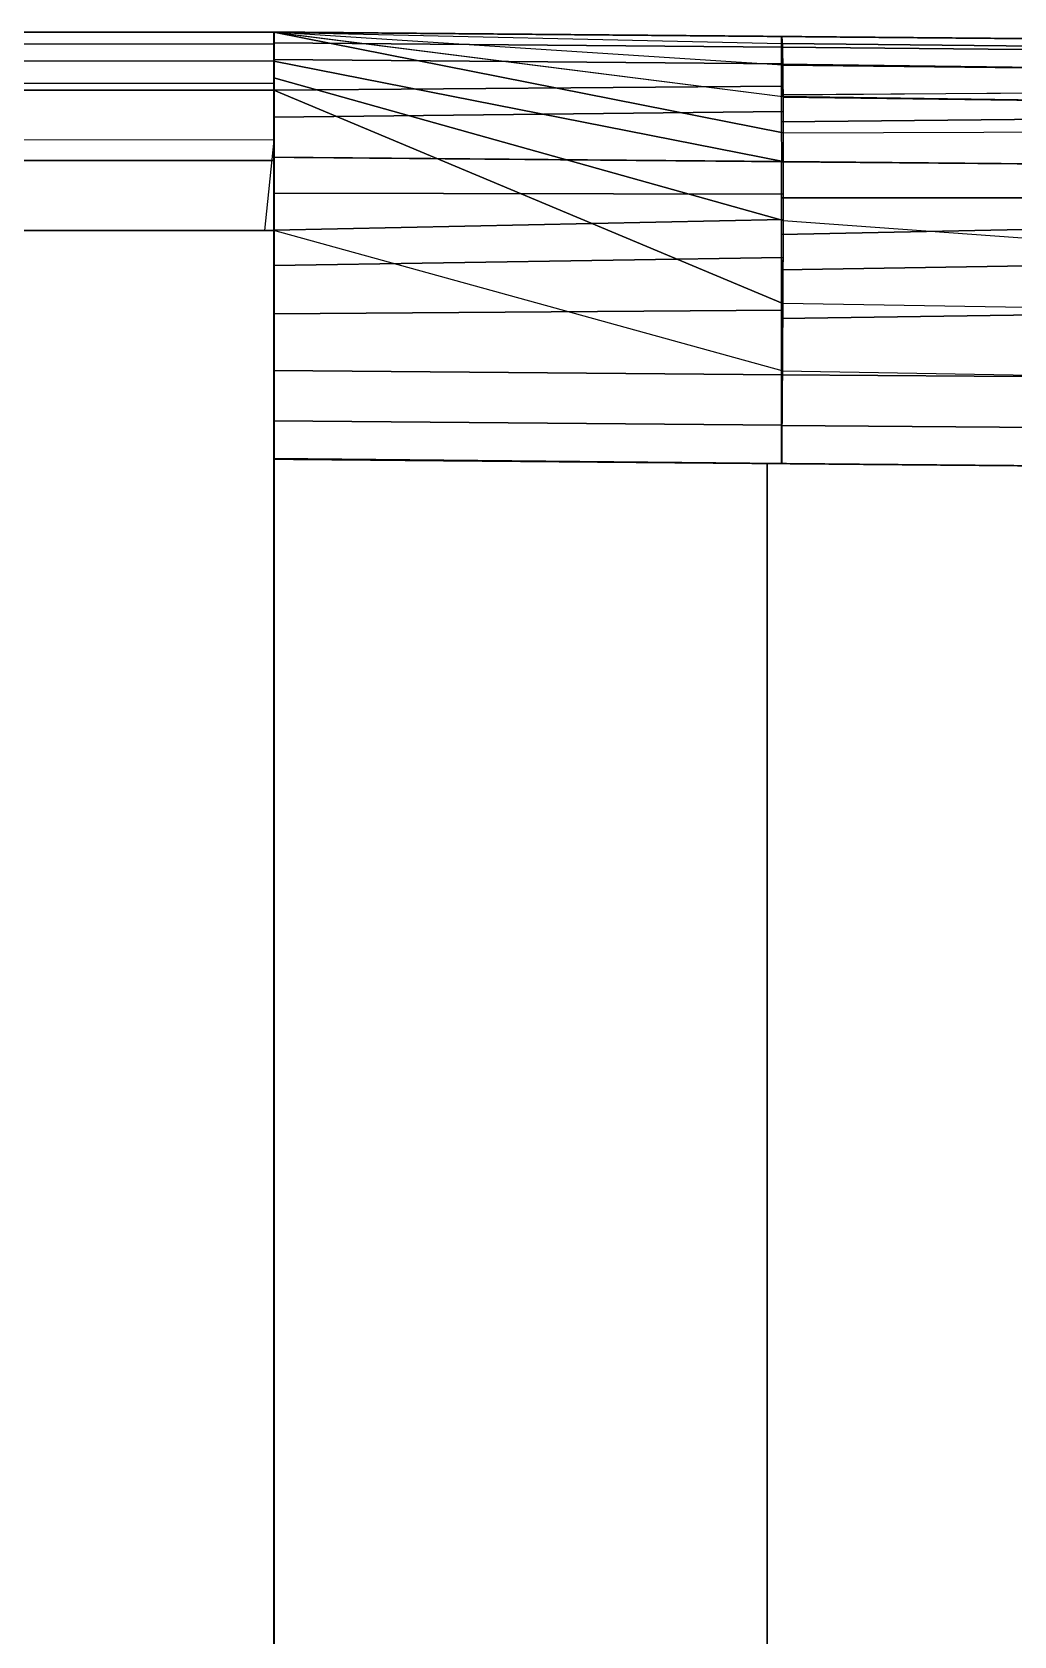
# Model space of a CAD drawing. Extents: x -229 to 199, y -36 to -26.
# Drawn here: x 195.985 to 197.468, y -28.55 to -26.128 of the extents above; entities that cross this region are included whole.
import ezdxf

# ---------------------------------------------------------------- set-up
doc = ezdxf.new("R2010")
doc.units = 0
doc.header["$MEASUREMENT"] = 0
doc.layers.add('IGES level 0', color=253, linetype='Continuous')

msp = doc.modelspace()

# ---------------------------------------------------------------- linework, layer by layer
for points in [[(142.107, -26.1277, -17.0455), (142.107, -26.1717, -17.1515), (196.3508, -26.2049, -17.2463), (196.3508, -26.1277, -17.0455)], [(196.3506, -26.1454, -8.1028), (196.3508, -26.1277, -8.1455), (142.107, -26.1277, -8.1455), (142.107, -26.1316, -8.0972)], [(142.107, -26.1686, -7.9943), (142.107, -26.1316, -8.0972), (196.3506, -26.1454, -8.1028), (196.3506, -26.1717, -8.0394)], [(196.3508, -26.1277, -17.0455), (196.3506, -26.1277, -8.1455), (169.2289, -26.1277, -8.1455), (169.2289, -26.1277, -17.0455)], [(196.3506, -26.1717, -8.0394), (196.3506, -26.1277, -8.1455), (197.1196, -26.2801, -8.089), (197.1198, -26.3234, -8.0411)], [(196.3506, -26.1277, -8.1455), (196.3506, -26.1277, -8.227), (197.1194, -26.225, -8.1677), (197.1196, -26.2801, -8.089)], [(197.1194, -26.225, -8.1677), (197.1189, -26.1778, -8.2649), (196.3506, -26.1277, -8.3806), (196.3567, -26.1285, -8.2265)], [(196.3506, -26.1277, -8.3806), (196.3506, -26.1277, -8.4891), (197.1182, -26.1451, -8.3807), (197.1189, -26.1778, -8.2649)], [(196.3506, -26.1277, -16.6936), (197.0954, -26.1342, -16.6936), (197.0954, -26.1342, -8.4972), (196.3506, -26.1277, -8.4907)], [(197.1173, -26.1344, -16.6936), (197.1184, -26.1505, -16.8367), (196.3506, -26.1438, -16.8434), (196.3506, -26.1277, -16.6936)], [(197.0954, -26.1342, -8.5037), (197.8402, -26.1407, -8.5037), (197.8402, -26.1407, -16.6872), (197.0954, -26.1342, -16.6937)], [(197.8437, -26.1526, -8.3804), (197.8402, -26.1407, -8.5037), (197.1173, -26.1344, -8.4974), (197.1182, -26.1451, -8.3807)], [(197.8406, -26.1408, -16.6872), (197.8451, -26.1578, -16.8332), (197.1173, -26.1507, -16.8367), (197.1173, -26.1344, -16.6936)], [(197.1184, -26.1505, -16.8367), (197.1189, -26.1759, -16.9212), (196.3506, -26.1692, -16.9279), (196.3506, -26.1438, -16.8434)], [(197.8451, -26.1575, -16.8325), (197.8528, -26.1859, -16.9233), (197.1173, -26.1761, -16.9212), (197.1173, -26.1507, -16.8367)], [(197.8527, -26.186, -8.2675), (197.8437, -26.1526, -8.3804), (197.1182, -26.1451, -8.3807), (197.1189, -26.1778, -8.2649)], [(142.1057, -26.1717, -17.1515), (142.107, -26.2156, -17.2576), (196.3508, -26.2049, -17.2463), (196.3508, -26.2912, -17.3126)], [(196.3506, -26.2156, -7.9333), (196.3506, -26.1717, -8.0394), (142.107, -26.1686, -7.9943), (142.107, -26.2156, -7.9333)], [(197.1189, -26.1759, -16.9212), (197.1193, -26.2095, -16.9955), (196.3506, -26.2156, -17.0253), (196.3506, -26.1692, -16.9279)], [(196.3506, -26.197, -7.9782), (196.3506, -26.1717, -8.0394), (197.1198, -26.3234, -8.0411), (197.1195, -26.4124, -7.9668)], [(197.8528, -26.1859, -16.9233), (197.8613, -26.2178, -16.9918), (197.1173, -26.2224, -17.0186), (197.1173, -26.1761, -16.9212)], [(197.8659, -26.2357, -8.1673), (197.8527, -26.186, -8.2675), (197.1189, -26.1778, -8.2649), (197.1194, -26.226, -8.1662)], [(196.3506, -26.2156, -7.9333), (196.3506, -26.197, -7.9782), (197.1195, -26.4124, -7.9668), (197.119, -26.5377, -7.8992)], [(197.1193, -26.2095, -16.9955), (197.1195, -26.2479, -17.059), (196.3506, -26.2563, -17.0867), (196.3506, -26.2156, -17.0253)], [(142.1075, -26.2156, -17.2576), (142.107, -26.3452, -17.3339), (196.3366, -26.4277, -17.3455), (196.3508, -26.2912, -17.3126)], [(196.3506, -26.3217, -7.8894), (196.3508, -26.2156, -7.9333), (142.107, -26.2156, -7.9333), (142.107, -26.3035, -7.8724)], [(196.3506, -26.2156, -7.9333), (197.119, -26.5377, -7.8992), (197.1184, -26.6393, -7.8676), (196.3506, -26.4277, -7.8455)], [(197.861, -26.2165, -16.9898), (197.8712, -26.2559, -17.0543), (197.1173, -26.2631, -17.08), (197.1173, -26.2224, -17.0186)], [(197.8768, -26.2773, -8.1074), (197.8659, -26.2357, -8.1673), (197.1194, -26.225, -8.1677), (197.1196, -26.2801, -8.089)], [(197.1195, -26.2479, -17.059), (197.1196, -26.3234, -17.1498), (196.351, -26.3167, -17.1565), (196.3506, -26.2563, -17.0867)], [(197.8712, -26.2559, -17.0543), (197.8885, -26.3301, -17.143), (197.1176, -26.3236, -17.1498), (197.1173, -26.2631, -17.08)], [(196.3506, -26.4277, -7.8455), (196.3506, -26.3217, -7.8894), (142.107, -26.3035, -7.8724), (142.1073, -26.4277, -7.8455)], [(197.1196, -26.3234, -17.1498), (197.1196, -26.3725, -17.1941), (196.3506, -26.3711, -17.2051), (196.3506, -26.3167, -17.1565)], [(197.8885, -26.3301, -17.143), (197.8792, -26.3781, -17.1866), (197.1173, -26.378, -17.1984), (197.1173, -26.3236, -17.1498)], [(197.8633, -26.466, -7.9439), (197.8885, -26.3301, -8.0479), (197.1196, -26.3234, -8.0411), (197.1195, -26.4124, -7.9668)], [(197.1196, -26.3725, -17.1941), (197.1195, -26.4107, -17.2228), (196.3506, -26.4268, -17.2448), (196.3506, -26.3711, -17.2051)], [(197.8792, -26.3781, -17.1866), (197.8713, -26.4179, -17.2167), (197.1173, -26.4337, -17.2381), (197.1173, -26.378, -17.1984)], [(196.3508, -26.4277, -7.8455), (196.3508, -35.3277, -7.8455), (142.107, -35.3277, -7.8455), (142.107, -26.4277, -7.8455)], [(196.3508, -26.4277, -17.3455), (196.3508, -35.3277, -17.3455), (142.107, -35.3277, -17.3455), (142.107, -26.4277, -17.3455)], [(197.1195, -26.4107, -17.2228), (197.1193, -26.4683, -17.2587), (196.3506, -26.4803, -17.2753), (196.3506, -26.4268, -17.2448)], [(197.1173, -26.7796, -7.8521), (197.1184, -26.6393, -7.8676), (196.3506, -26.4277, -7.8455), (196.3506, -26.7714, -7.8455)], [(197.8713, -26.4179, -17.2167), (197.8622, -26.4748, -17.2521), (197.1173, -26.4871, -17.2686), (197.1173, -26.4337, -17.2381)], [(197.1193, -26.4683, -17.2587), (197.1189, -26.5478, -17.2957), (196.3506, -26.5534, -17.307), (196.3506, -26.4803, -17.2753)], [(197.862, -26.4748, -17.2522), (197.8528, -26.5498, -17.2872), (197.1173, -26.5602, -17.3002), (197.1173, -26.4871, -17.2686)], [(197.1189, -26.5478, -17.2957), (197.1183, -26.6454, -17.3246), (196.3506, -26.6387, -17.3313), (196.3506, -26.5534, -17.307)], [(197.8528, -26.5498, -17.2872), (197.8445, -26.6505, -17.3178), (197.1173, -26.6455, -17.3246), (197.1173, -26.5602, -17.3002)], [(197.8444, -26.6519, -7.8728), (197.8527, -26.5497, -7.9037), (197.119, -26.5377, -7.8992), (197.1184, -26.6393, -7.8676)], [(197.1183, -26.6454, -17.3246), (197.1178, -26.7217, -17.3362), (196.3506, -26.715, -17.3428), (196.3506, -26.6387, -17.3313)], [(197.8445, -26.6505, -17.3178), (197.8411, -26.7273, -17.3297), (197.1173, -26.7218, -17.3361), (197.1173, -26.6455, -17.3246)], [(197.1178, -26.7217, -17.3362), (197.1173, -26.7796, -17.3388), (196.3506, -26.7729, -17.3455), (196.3506, -26.715, -17.3428)], [(197.8411, -26.7273, -17.3297), (197.8402, -26.7865, -17.3325), (197.1173, -26.7798, -17.3387), (197.1173, -26.7218, -17.3361)], [(197.8402, -30.8777, -7.8585), (196.3507, -30.8777, -7.8455), (196.3506, -26.7714, -7.8455), (197.8402, -26.7859, -7.8585)], [(196.3506, -26.7729, -17.3455), (196.3506, -30.8777, -17.3455), (197.8405, -30.8777, -17.3325), (197.8401, -26.7865, -17.3325)]]:
    msp.add_3dface(points)
at = {"layer": 'IGES level 0', "color": 253}
for points in [[(142.107, -26.1277, -17.0455), (169.2289, -26.1277, -17.0455), (196.3508, -26.1277, -17.0455)], [(196.3508, -26.1277, -8.1455), (169.2289, -26.1277, -8.1455), (142.107, -26.1277, -8.1455)], [(196.3508, -26.1277, -17.0455), (169.2289, -26.1277, -17.0455), (142.107, -26.1277, -17.0455)], [(142.107, -26.1277, -8.1455), (169.2289, -26.1277, -8.1455), (196.3508, -26.1277, -8.1455)], [(196.3508, -26.2156, -17.2576), (169.2289, -26.2156, -17.2576), (142.107, -26.2156, -17.2576)], [(196.3508, -26.2156, -7.9333), (169.2289, -26.2156, -7.9333), (142.107, -26.2156, -7.9333)], [(196.3508, -26.4277, -17.3455), (169.2289, -26.4277, -17.3455), (142.107, -26.4277, -17.3455)], [(142.107, -26.4277, -7.8455), (169.2289, -26.4277, -7.8455), (196.3508, -26.4277, -7.8455)], [(196.3508, -26.4277, -7.8455), (169.2289, -26.4277, -7.8455), (142.107, -26.4277, -7.8455)], [(142.107, -26.4277, -17.3455), (169.2289, -26.4277, -17.3455), (196.3508, -26.4277, -17.3455)], [(196.3508, -35.3277, -7.8455), (196.3508, -30.8777, -7.8455), (196.3508, -26.4277, -7.8455)], [(196.3508, -26.4277, -7.8455), (196.3508, -30.8777, -7.8455), (196.3508, -35.3277, -7.8455)], [(196.3508, -35.3277, -17.3455), (196.3508, -30.8777, -17.3455), (196.3508, -26.4277, -17.3455)], [(196.3508, -26.4277, -17.3455), (196.3508, -30.8777, -17.3455), (196.3508, -35.3277, -17.3455)], [(196.3508, -27.3277, -8.8455), (196.3508, -30.8777, -8.8455), (196.3508, -34.4277, -8.8455)], [(196.3508, -34.4277, -8.8455), (196.3508, -30.8777, -8.8455), (196.3508, -27.3277, -8.8455)]]:
    msp.add_open_spline(points, degree=2, dxfattribs=at)
at = {"layer": 'IGES level 0', "extrusion": (-0.008727, -0.999962, 0)}
for points in [[(196.3506, -26.1277, -8.4907), (197.0954, -26.1342, -8.4972), (197.8402, -26.1407, -8.5037)], [(197.8402, -26.1407, -8.5037), (197.0954, -26.1342, -8.4972), (196.3506, -26.1277, -8.4907)], [(197.8403, -26.1407, -8.5037), (197.0955, -26.1342, -8.4972), (196.3508, -26.1277, -8.4907)], [(196.3508, -26.1277, -16.7002), (197.0955, -26.1342, -16.6937), (197.8403, -26.1407, -16.6872)], [(196.3508, -26.1277, -8.4907), (197.0955, -26.1342, -8.4972), (197.8403, -26.1407, -8.5037)], [(197.8403, -26.1407, -16.6872), (197.0955, -26.1342, -16.6937), (196.3508, -26.1277, -16.7002)], [(196.3511, -26.3167, -8.0344), (197.1199, -26.3234, -8.0411), (197.8887, -26.3301, -8.0479)], [(196.3511, -26.3167, -17.1565), (197.1199, -26.3234, -17.1498), (197.8887, -26.3301, -17.1431)], [(196.3508, -26.7729, -7.8455), (197.0955, -26.7794, -7.852), (197.8403, -26.7859, -7.8585)], [(197.8403, -26.7859, -17.3325), (197.0955, -26.7794, -17.339), (196.3508, -26.7729, -17.3455)], [(196.3508, -26.7729, -17.3455), (197.0955, -26.7794, -17.339), (197.8403, -26.7859, -17.3325)], [(197.8403, -26.7859, -7.8585), (197.0955, -26.7794, -7.852), (196.3508, -26.7729, -7.8455)]]:
    msp.add_open_spline(points, degree=2, dxfattribs=at)
at = {"layer": 'IGES level 0', "color": 253, "extrusion": (1, 0, 0)}
for points in [[(196.3508, -26.1277, -17.0455), (196.3508, -26.1277, -17.2212), (196.3508, -26.252, -17.3455), (196.3508, -26.4277, -17.3455)], [(196.3508, -26.4277, -7.8455), (196.3508, -26.252, -7.8455), (196.3508, -26.1277, -7.9697), (196.3508, -26.1277, -8.1455)], [(196.3508, -26.4277, -17.3455), (196.3508, -26.252, -17.3455), (196.3508, -26.1277, -17.2212), (196.3508, -26.1277, -17.0455)], [(196.3508, -26.1277, -8.1455), (196.3508, -26.1277, -7.9697), (196.3508, -26.252, -7.8455), (196.3508, -26.4277, -7.8455)], [(196.3508, -27.3277, -16.3455), (196.3508, -27.2106, -16.3455), (196.3508, -27.1277, -16.2626), (196.3508, -27.1277, -16.1455)], [(196.3508, -27.1277, -9.0455), (196.3508, -27.1277, -8.9283), (196.3508, -27.2106, -8.8455), (196.3508, -27.3277, -8.8455)], [(196.3508, -27.1277, -16.1455), (196.3508, -27.1277, -16.2626), (196.3508, -27.2106, -16.3455), (196.3508, -27.3277, -16.3455)], [(196.3508, -27.3277, -8.8455), (196.3508, -27.2106, -8.8455), (196.3508, -27.1277, -8.9283), (196.3508, -27.1277, -9.0455)]]:
    msp.add_rational_spline(points, [1, 0.804737854124, 0.804737854124, 1], degree=3, dxfattribs=at)
for points in [[(196.3508, -26.1277, -8.1455), (196.3508, -26.1277, -12.5955), (196.3508, -26.1277, -17.0455)], [(196.3508, -26.1277, -17.0455), (196.3508, -26.1277, -12.5955), (196.3508, -26.1277, -8.1455)], [(196.3508, -27.1277, -16.1455), (196.3508, -27.1277, -12.5955), (196.3508, -27.1277, -9.0455)]]:
    msp.add_open_spline(points, degree=2, dxfattribs=at)
at = {"layer": 'IGES level 0', "extrusion": (1, 0, 0)}
for points in [[(196.3508, -26.1277, -8.4907), (196.3508, -26.1277, -8.1127), (196.3508, -26.395, -7.8455), (196.3508, -26.7729, -7.8455)], [(196.3508, -26.7729, -17.3455), (196.3508, -26.395, -17.3455), (196.3508, -26.1277, -17.0782), (196.3508, -26.1277, -16.7002)], [(196.3508, -26.1277, -16.7002), (196.3508, -26.1277, -17.0782), (196.3508, -26.395, -17.3455), (196.3508, -26.7729, -17.3455)], [(196.3508, -26.7729, -7.8455), (196.3508, -26.395, -7.8455), (196.3508, -26.1277, -8.1127), (196.3508, -26.1277, -8.4907)]]:
    msp.add_rational_spline(points, [1, 0.804755803081, 0.804755803081, 1], degree=3, dxfattribs=at)
for points in [[(196.3508, -26.1277, -16.7002), (196.3508, -26.1277, -12.5955), (196.3508, -26.1277, -8.4907)], [(196.3508, -26.1277, -8.4907), (196.3508, -26.1277, -12.5955), (196.3508, -26.1277, -16.7002)], [(197.0955, -26.1342, -16.6937), (197.0955, -26.1342, -12.5955), (197.0955, -26.1342, -8.4972)]]:
    msp.add_open_spline(points, degree=2, dxfattribs=at)
at = {"layer": 'IGES level 0', "extrusion": (-0.999924, 0.008726, -0.008726)}
for points in [[(197.1173, -26.1344, -16.6936), (197.1206, -26.1344, -17.0715), (197.1206, -26.4017, -17.3387), (197.1173, -26.7796, -17.3388)], [(197.1174, -26.7796, -17.3388), (197.1207, -26.4017, -17.3387), (197.1207, -26.1344, -17.0715), (197.1174, -26.1344, -16.6936)]]:
    msp.add_rational_spline(points, [1, 0.804755803081, 0.804755803081, 1], degree=3, dxfattribs=at)
at = {"layer": 'IGES level 0', "extrusion": (0.999924, -0.008726, -0.008726)}
msp.add_rational_spline([(197.1174, -26.1344, -8.4974), (197.1207, -26.1344, -8.1194), (197.1207, -26.4017, -7.8522), (197.1174, -26.7796, -7.8521)], [1, 0.804755803081, 0.804755803081, 1], degree=3, dxfattribs=at)
at = {"layer": 'IGES level 0', "extrusion": (0.008727, 0.999962, 0)}
msp.add_open_spline([(196.351, -26.3167, -17.1565), (197.1198, -26.3234, -17.1498), (197.8885, -26.3301, -17.1431)], degree=2, dxfattribs=at)
at = {"layer": 'IGES level 0'}
for points in [[(196.3508, -34.9825, -17.3455), (196.3508, -30.8777, -17.3455), (196.3508, -26.7729, -17.3455)], [(196.3508, -26.7729, -7.8455), (196.3508, -30.8777, -7.8455), (196.3508, -34.9825, -7.8455)], [(196.3508, -26.7729, -17.3455), (196.3508, -30.8777, -17.3455), (196.3508, -34.9825, -17.3455)], [(196.3508, -34.9825, -7.8455), (196.3508, -30.8777, -7.8455), (196.3508, -26.7729, -7.8455)], [(197.0954, -34.976, -17.339), (197.0954, -30.8777, -17.339), (197.0954, -26.7794, -17.339)], [(197.0955, -26.7794, -17.339), (197.0955, -30.8777, -17.339), (197.0955, -34.976, -17.339)], [(197.0955, -26.7794, -7.852), (197.0955, -30.8777, -7.852), (197.0955, -34.976, -7.852)], [(197.0955, -26.7794, -17.339), (197.0955, -30.8777, -17.339), (197.0955, -34.976, -17.339)]]:
    msp.add_open_spline(points, degree=2, dxfattribs=at)

doc.saveas('drawing.dxf')
